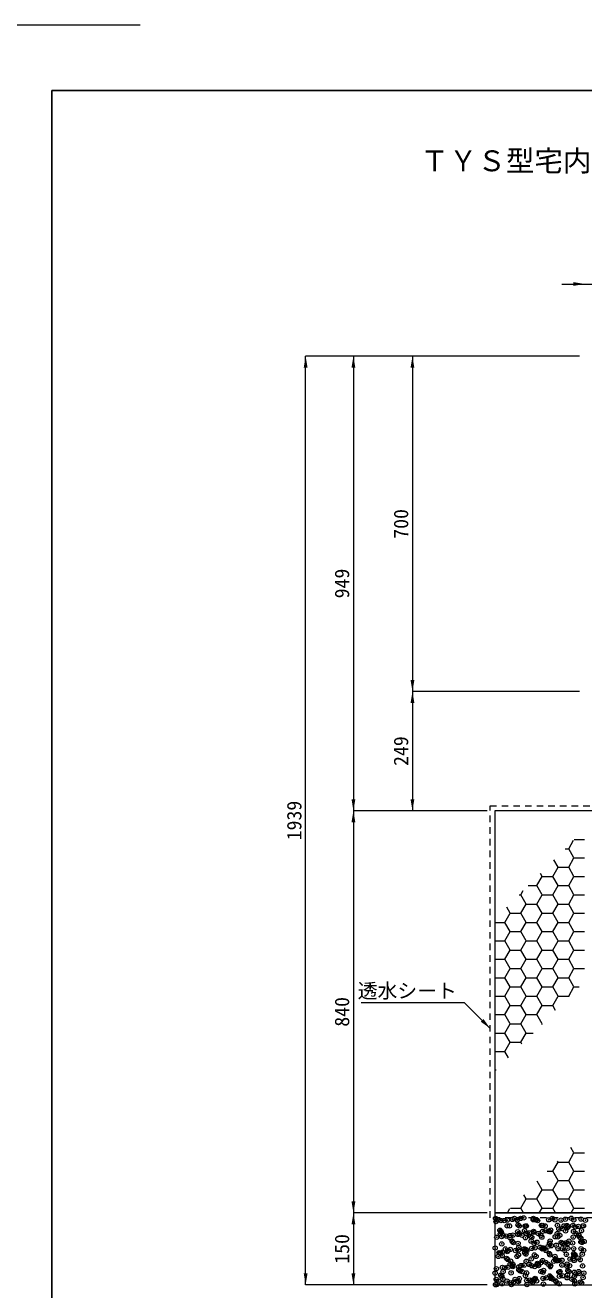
# Model space of a CAD drawing. Units: millimetres at full size. Extents: x 40781 to 122968, y -21714 to -2620.
# Drawn here: x 116401 to 117568, y -12626 to -9985 of the extents above; entities that cross this region are included whole.
import ezdxf
from ezdxf.enums import TextEntityAlignment as Align

# ---------------------------------------------------------------- set-up
doc = ezdxf.new("R2010")
doc.units = ezdxf.units.MM
doc.header["$LTSCALE"] = 18
doc.header["$PDMODE"] = 32
doc.header["$PDSIZE"] = 9
doc.linetypes.add('USER2', pattern=[1.35, 0.75, -0.6])
for name, color, linetype, lineweight in [('0_2', 7, 'Continuous', 9), ('Defpoints_3', 7, 'Continuous', 13), ('ハッチング', 7, 'Continuous', 5), ('寸法線', 7, 'Continuous', 9), ('枠', 5, 'Continuous', 25)]:
    doc.layers.add(name, color=color, linetype=linetype, lineweight=lineweight)
doc.styles.add('ＭＳ ゴシック', font='')
doc.styles.get('ＭＳ ゴシック').set_extended_font_data('MS Gothic')

# ---------------------------------------------------------------- blocks, each defined once
blk = doc.blocks.new('filled_arrow')
at = {"color": 0, "linetype": 'Continuous', "lineweight": -2}
blk.add_solid([(7.5, 1.25), (0, 0), (7.5, -1.25)], dxfattribs=at)

msp = doc.modelspace()

# ---------------------------------------------------------------- linework, layer by layer
at = {"layer": 'Defpoints_3'}
msp.add_line((116640.97, -9985.31), (116320.97, -9985.31), dxfattribs=at)
at = {"layer": 'ハッチング'}
for p, q in [((117536.91, -11704.75), (117547.28, -11686.79)), ((117548.57, -11685.5), (117570.25, -11685.5)), ((117529.32, -11704.75), (117536.91, -11704.75)), ((117548.02, -11724), (117536.91, -11704.75)), ((117503.57, -11762.49), (117514.69, -11743.24)), ((117514.69, -11743.24), (117505.95, -11728.12)), ((117514.69, -11743.24), (117536.91, -11743.24)), ((117536.91, -11743.24), (117548.02, -11724)), ((117548.02, -11762.49), (117536.91, -11743.24)), ((117548.02, -11724), (117570.25, -11724)), ((117470.24, -11781.74), (117481.35, -11762.49)), ((117481.35, -11762.49), (117477.77, -11756.3)), ((117481.35, -11762.49), (117503.57, -11762.49)), ((117514.69, -11781.74), (117503.57, -11762.49)), ((117536.91, -11781.74), (117548.02, -11762.49)), ((117548.02, -11762.49), (117570.25, -11762.49)), ((117433.09, -11800.99), (117436.9, -11800.99)), ((117436.9, -11800.99), (117442.11, -11791.96)), ((117448.01, -11820.23), (117436.9, -11800.99)), ((117452.33, -11781.74), (117470.24, -11781.74)), ((117481.35, -11800.99), (117470.24, -11781.74)), ((117470.24, -11820.23), (117481.35, -11800.99)), ((117481.35, -11800.99), (117503.57, -11800.99)), ((117503.57, -11800.99), (117514.69, -11781.74)), ((117514.69, -11820.23), (117503.57, -11800.99)), ((117514.69, -11781.74), (117536.91, -11781.74)), ((117548.02, -11800.99), (117536.91, -11781.74)), ((117536.91, -11820.23), (117548.02, -11800.99)), ((117548.02, -11800.99), (117570.25, -11800.99)), ((117414.67, -11839.48), (117407.32, -11826.75)), ((117436.9, -11839.48), (117448.01, -11820.23)), ((117448.01, -11820.23), (117470.24, -11820.23)), ((117481.35, -11839.48), (117470.24, -11820.23)), ((117503.57, -11839.48), (117514.69, -11820.23)), ((117514.69, -11820.23), (117536.91, -11820.23)), ((117548.02, -11839.48), (117536.91, -11820.23)), ((117403.56, -11858.73), (117414.67, -11839.48)), ((117414.68, -11839.48), (117436.9, -11839.48)), ((117448.01, -11858.73), (117436.9, -11839.48)), ((117470.24, -11858.73), (117481.35, -11839.48)), ((117481.35, -11839.48), (117503.57, -11839.48)), ((117514.69, -11858.73), (117503.57, -11839.48)), ((117536.91, -11858.73), (117548.02, -11839.48)), ((117548.02, -11839.48), (117570.25, -11839.48)), ((117382.88, -11858.73), (117403.56, -11858.73)), ((117414.67, -11877.98), (117403.56, -11858.73)), ((117403.56, -11897.22), (117414.67, -11877.97)), ((117414.68, -11877.97), (117436.9, -11877.97)), ((117436.9, -11877.97), (117448.01, -11858.73)), ((117448.01, -11897.22), (117436.9, -11877.98)), ((117448.01, -11858.73), (117470.24, -11858.73)), ((117481.35, -11877.98), (117470.24, -11858.73)), ((117470.24, -11897.22), (117481.35, -11877.97)), ((117481.35, -11877.97), (117503.57, -11877.97)), ((117503.57, -11877.97), (117514.69, -11858.73)), ((117514.69, -11897.22), (117503.57, -11877.98)), ((117514.69, -11858.73), (117536.91, -11858.73)), ((117548.02, -11877.98), (117536.91, -11858.73)), ((117536.91, -11897.22), (117548.02, -11877.97)), ((117548.02, -11877.97), (117570.25, -11877.97)), ((117382.88, -11897.22), (117403.56, -11897.22)), ((117414.67, -11916.47), (117403.56, -11897.22)), ((117436.9, -11916.47), (117448.01, -11897.22)), ((117448.01, -11897.22), (117470.24, -11897.22)), ((117481.35, -11916.47), (117470.24, -11897.22)), ((117503.57, -11916.47), (117514.69, -11897.22)), ((117514.69, -11897.22), (117536.91, -11897.22)), ((117548.02, -11916.47), (117536.91, -11897.22)), ((117403.56, -11935.72), (117414.67, -11916.47)), ((117414.68, -11916.47), (117436.9, -11916.47)), ((117448.01, -11935.72), (117436.9, -11916.47)), ((117470.24, -11935.72), (117481.35, -11916.47)), ((117481.35, -11916.47), (117503.57, -11916.47)), ((117514.69, -11935.72), (117503.57, -11916.47)), ((117536.91, -11935.72), (117548.02, -11916.47)), ((117548.02, -11916.47), (117570.25, -11916.47)), ((117382.88, -11935.72), (117403.56, -11935.72)), ((117414.67, -11954.96), (117403.56, -11935.72)), ((117403.56, -11974.21), (117414.67, -11954.96)), ((117414.68, -11954.96), (117436.9, -11954.96)), ((117436.9, -11954.96), (117448.01, -11935.72)), ((117448.01, -11974.21), (117436.9, -11954.96)), ((117448.01, -11935.72), (117470.24, -11935.72)), ((117481.35, -11954.96), (117470.24, -11935.72)), ((117470.24, -11974.21), (117481.35, -11954.96)), ((117481.35, -11954.96), (117503.57, -11954.96)), ((117503.57, -11954.96), (117514.69, -11935.72)), ((117514.69, -11974.21), (117503.57, -11954.96)), ((117514.69, -11935.72), (117536.91, -11935.72)), ((117548.02, -11954.96), (117536.91, -11935.72)), ((117536.91, -11974.21), (117548.02, -11954.96)), ((117548.02, -11954.96), (117570.25, -11954.96)), ((117382.88, -11974.21), (117403.56, -11974.21)), ((117414.67, -11993.46), (117403.56, -11974.21)), ((117436.9, -11993.46), (117448.01, -11974.21)), ((117448.01, -11974.21), (117470.24, -11974.21)), ((117481.35, -11993.46), (117470.24, -11974.21)), ((117503.57, -11993.46), (117514.69, -11974.21)), ((117514.69, -11974.21), (117536.91, -11974.21)), ((117548.02, -11993.46), (117536.91, -11974.21)), ((117382.88, -12012.71), (117403.56, -12012.71)), ((117403.56, -12012.71), (117414.67, -11993.46)), ((117414.67, -12031.95), (117403.56, -12012.71)), ((117414.68, -11993.46), (117436.9, -11993.46)), ((117448.01, -12012.71), (117436.9, -11993.46)), ((117436.9, -12031.95), (117448.01, -12012.71)), ((117448.01, -12012.71), (117470.24, -12012.71)), ((117470.24, -12012.71), (117481.35, -11993.46)), ((117481.35, -12031.95), (117470.24, -12012.71)), ((117481.35, -11993.46), (117503.57, -11993.46)), ((117514.69, -12012.71), (117503.57, -11993.46)), ((117503.57, -12031.95), (117514.69, -12012.71)), ((117514.69, -12012.71), (117536.91, -12012.71)), ((117536.91, -12012.71), (117548.02, -11993.46)), ((117537.88, -12014.39), (117536.91, -12012.71)), ((117548.02, -11993.46), (117558.81, -11993.46)), ((117403.56, -12051.2), (117414.67, -12031.95)), ((117414.68, -12031.95), (117436.9, -12031.95)), ((117448.01, -12051.2), (117436.9, -12031.95)), ((117470.24, -12051.2), (117481.35, -12031.95)), ((117481.35, -12031.95), (117503.57, -12031.95)), ((117509.7, -12042.57), (117503.57, -12031.95)), ((117382.88, -12051.2), (117403.56, -12051.2)), ((117414.67, -12070.45), (117403.56, -12051.2)), ((117436.9, -12070.45), (117448.01, -12051.2)), ((117448.01, -12051.2), (117470.24, -12051.2)), ((117481.35, -12070.45), (117470.24, -12051.2)), ((117382.88, -12089.7), (117403.56, -12089.7)), ((117403.56, -12089.7), (117414.67, -12070.45)), ((117414.67, -12108.94), (117403.56, -12089.7)), ((117414.68, -12070.45), (117436.9, -12070.45)), ((117448.01, -12089.7), (117436.9, -12070.45)), ((117436.9, -12108.94), (117448.01, -12089.7)), ((117448.01, -12089.7), (117462.57, -12089.7)), ((117480.71, -12071.56), (117481.35, -12070.45)), ((117481.35, -12070.45), (117481.82, -12070.45)), ((117403.56, -12128.19), (117414.67, -12108.94)), ((117414.68, -12108.94), (117436.9, -12108.94)), ((117439.25, -12113.02), (117436.9, -12108.94)), ((117382.88, -12128.19), (117403.56, -12128.19)), ((117411.07, -12141.2), (117403.56, -12128.19)), ((117382.88, -12166.69), (117385.58, -12166.69)), ((117548.02, -12339.91), (117541.63, -12328.84)), ((117536.91, -12359.16), (117548.02, -12339.91)), ((117548.02, -12339.91), (117570.25, -12339.91)), ((117492.06, -12378.41), (117503.57, -12378.41)), ((117503.57, -12378.41), (117514.69, -12359.16)), ((117514.69, -12397.66), (117503.57, -12378.41)), ((117514.69, -12359.16), (117513.45, -12357.02)), ((117514.69, -12359.16), (117536.91, -12359.16)), ((117548.02, -12378.41), (117536.91, -12359.16)), ((117536.91, -12397.65), (117548.02, -12378.41)), ((117548.02, -12378.41), (117570.25, -12378.41)), ((117481.35, -12416.9), (117471.18, -12399.29)), ((117503.57, -12416.9), (117514.69, -12397.65)), ((117514.69, -12397.66), (117536.91, -12397.66)), ((117548.02, -12416.9), (117536.91, -12397.66)), ((117448.01, -12436.15), (117443, -12427.47)), ((117470.24, -12436.15), (117481.35, -12416.9)), ((117481.35, -12416.9), (117503.57, -12416.9)), ((117514.69, -12436.15), (117503.57, -12416.9)), ((117536.91, -12436.15), (117548.02, -12416.9)), ((117548.02, -12416.9), (117570.25, -12416.9)), ((117408.88, -12465.44), (117414.13, -12456.33)), ((117415.07, -12455.4), (117436.9, -12455.4)), ((117436.9, -12455.4), (117448.01, -12436.15)), ((117442.7, -12465.44), (117436.9, -12455.4)), ((117448.01, -12436.15), (117470.24, -12436.15)), ((117481.35, -12455.4), (117470.24, -12436.15)), ((117475.55, -12465.44), (117481.35, -12455.4)), ((117481.35, -12455.4), (117503.57, -12455.4)), ((117503.57, -12455.4), (117514.69, -12436.15)), ((117509.37, -12465.44), (117503.57, -12455.4)), ((117514.69, -12436.15), (117536.91, -12436.15)), ((117548.02, -12455.4), (117536.91, -12436.15)), ((117542.23, -12465.44), (117548.02, -12455.4)), ((117548.02, -12455.4), (117570.25, -12455.4))]:
    msp.add_line(p, q, dxfattribs=at)
at = {"layer": 'ハッチング', "linetype": 'USER2', "lineweight": 9}
msp.add_lwpolyline([(118372.88, -11615.44), (118632.88, -11615.44), (118632.88, -12475.44), (117372.88, -12475.44), (117372.88, -11615.44), (117632.88, -11615.44)], dxfattribs=at)
at = {"layer": 'ハッチング', "lineweight": 20}
msp.add_lwpolyline([(117632.88, -11625.44), (117382.88, -11625.44), (117382.88, -12465.44), (118622.88, -12465.44), (118622.88, -11625.44), (118372.88, -11625.44)], dxfattribs=at)
msp.add_lwpolyline([(117382.88, -12615.44), (118622.88, -12615.44), (118622.88, -12465.44), (117382.88, -12465.44)], close=True, dxfattribs=at)
at = {"layer": 'ハッチング'}
for p in [(117384.01, -12476.83), (117385.01, -12483.43), (117389.37, -12480.24), (117395.3, -12481.22), (117402.26, -12481.16), (117408.65, -12492.52), (117408.87, -12480.29), (117413.23, -12492.54), (117418.63, -12478.7), (117419.2, -12478.93), (117423.56, -12476.76), (117428.92, -12480.17), (117429.6, -12479.98), (117431.27, -12490.28), (117433.61, -12492.42), (117436.45, -12476.66), (117443.06, -12475.78), (117445.72, -12492.7), (117448.2, -12492.45), (117462.84, -12479.56), (117463.11, -12476.68), (117468.47, -12480.1), (117469.45, -12479.13), (117471.79, -12481.28), (117480.02, -12491.46), (117482.84, -12491.4), (117487.75, -12492.38), (117495.33, -12479.71), (117502.66, -12476.61), (117508.02, -12480.02), (117513.26, -12491.04), (117521.02, -12480.26), (117527.3, -12492.31), (117529.63, -12478.48), (117533.66, -12491.84), (117542.21, -12476.54), (117545.75, -12491.19), (117547.57, -12479.95), (117562.88, -12478.05), (117566.85, -12492.24), (117567.65, -12492.26), (117571.83, -12480.69), (117386.4, -12516.13), (117393.09, -12501.43), (117394.27, -12508.63), (117395.43, -12503.57), (117396.1, -12505.69), (117396.72, -12514.77), (117399.63, -12512.04), (117406.48, -12513.69), (117413.97, -12512.5), (117414.03, -12517.01), (117420.58, -12511.63), (117430.4, -12504.45), (117430.91, -12510.27), (117433.82, -12508.56), (117439.18, -12511.97), (117444.66, -12502.55), (117446.52, -12517.17), (117448.16, -12508), (117454.77, -12507.13), (117457.3, -12514.13), (117459.64, -12516.28), (117463.64, -12504.03), (117465.09, -12505.77), (117473.37, -12508.49), (117478.72, -12511.9), (117480.82, -12515.93), (117482.34, -12503.5), (117488.95, -12502.62), (117495.48, -12502.98), (117496.13, -12504.18), (117497.82, -12505.13), (117499.28, -12501.27), (117508.87, -12515.25), (117512.92, -12508.42), (117514.06, -12515.51), (117516.53, -12498.99), (117518.27, -12511.83), (117523.14, -12498.12), (117530.43, -12502.95), (117533.46, -12496.76), (117536, -12493.98), (117546.55, -12515.67), (117547.05, -12504.11), (117550.71, -12494.49), (117552.47, -12508.34), (117557.32, -12493.62), (117557.82, -12511.76), (117559.69, -12515.69), (117562.03, -12517.84), (117563.68, -12502.52), (117383.29, -12538.57), (117396.9, -12530.16), (117404.53, -12540.43), (117408.43, -12546.11), (117409.88, -12543.84), (117414.83, -12541.48), (117418.91, -12524.33), (117419.12, -12525.28), (117421.46, -12527.42), (117425.68, -12543.84), (117431.2, -12528.92), (117432.29, -12542.97), (117432.51, -12537.55), (117442.62, -12541.61), (117444.08, -12540.36), (117447.32, -12541.64), (117449.43, -12543.77), (117458.46, -12524.25), (117459.87, -12539.34), (117464.44, -12528.5), (117466.48, -12538.47), (117470.69, -12526.4), (117476.8, -12537.11), (117481.62, -12540.4), (117483.33, -12537.98), (117483.63, -12540.29), (117485.67, -12540.13), (117488.98, -12543.7), (117494.05, -12534.84), (117496.93, -12528.65), (117498, -12524.18), (117500.66, -12533.97), (117510.99, -12532.61), (117514.86, -12539.98), (117521.51, -12526.84), (117523.18, -12540.22), (117523.85, -12528.98), (117528.24, -12530.34), (117528.53, -12543.63), (117531.23, -12527.42), (117534.85, -12529.46), (117534.9, -12539.11), (117537.55, -12524.11), (117545.17, -12528.11), (117547.35, -12540.14), (117562.42, -12525.83), (117562.73, -12540.15), (117564.48, -12526.99), (117568.08, -12543.56), (117569.03, -12524.96), (117389.61, -12556.2), (117391.5, -12548.34), (117394.34, -12548.69), (117397.7, -12554.63), (117398.11, -12547.47), (117406.98, -12560.28), (117409.32, -12562.42), (117414.78, -12572.23), (117415.63, -12565.96), (117429.16, -12556.13), (117432, -12553.39), (117445.15, -12549.13), (117447.49, -12551.28), (117448.12, -12566.11), (117454.33, -12572.16), (117458.54, -12561.4), (117465.24, -12552.97), (117468.71, -12556.06), (117471.58, -12570.68), (117478.19, -12569.81), (117482.42, -12564.88), (117488.51, -12568.45), (117493.88, -12572.09), (117496.72, -12550.25), (117497.73, -12553.12), (117505.76, -12566.18), (117508.26, -12555.98), (117509.36, -12561.84), (117511.7, -12563.98), (117512.37, -12565.31), (117515.66, -12564.45), (117522.7, -12563.95), (117532.03, -12551.89), (117533.43, -12572.02), (117539.95, -12561.68), (117546.56, -12560.81), (117547.54, -12550.69), (117547.81, -12555.91), (117548.15, -12564.61), (117549.88, -12552.83), (117556.88, -12559.45), (117560.93, -12562.96), (117565.28, -12551.46), (117383.18, -12590.85), (117385.95, -12581.95), (117394.83, -12595.28), (117397.17, -12597.42), (117398.5, -12579.1), (117399.87, -12588), (117403.2, -12579.68), (117409.82, -12578.81), (117416.43, -12590.43), (117420.14, -12575.65), (117420.14, -12577.45), (117420.37, -12572.55), (117432.8, -12577.86), (117433.01, -12584.13), (117435.35, -12586.27), (117437.39, -12575.18), (117439.42, -12587.93), (117444, -12574.31), (117446.4, -12596.4), (117448.92, -12590.58), (117454.33, -12572.95), (117459.69, -12575.57), (117466.04, -12577.44), (117471.18, -12572.98), (117473.53, -12575.13), (117478.97, -12587.86), (117483.22, -12589.35), (117484.57, -12585.25), (117497.21, -12596.84), (117498.53, -12577.59), (117499.24, -12575.5), (117516.46, -12588.92), (117517.47, -12597.52), (117518.52, -12587.79), (117522.75, -12574.11), (117524.08, -12596.65), (117532.83, -12576.36), (117534.41, -12595.29), (117535.39, -12585.69), (117537.73, -12587.83), (117538.79, -12575.43), (117548.78, -12597.96), (117548.95, -12589.08), (117551.66, -12593.02), (117558.07, -12587.71), (117558.27, -12592.15), (117566.08, -12575.93), (117568.59, -12590.79), (117383.98, -12615.32), (117385.49, -12604.11), (117387.34, -12614.65), (117390.85, -12607.52), (117397.66, -12613.29), (117399.3, -12603.57), (117408.22, -12607.55), (117414.91, -12611.02), (117417.23, -12614.9), (117421.52, -12610.15), (117425.04, -12604.04), (117430.4, -12607.45), (117431.85, -12608.79), (117433.6, -12602.33), (117449.1, -12606.52), (117449.72, -12615.05), (117455.71, -12605.65), (117459.04, -12607.98), (117461.38, -12610.13), (117464.59, -12603.97), (117466.03, -12604.29), (117466.84, -12601.91), (117469.95, -12607.38), (117483.29, -12602.02), (117484.02, -12613.82), (117489.9, -12601.15), (117499.33, -12602.06), (117499.56, -12598.98), (117500.22, -12599.79), (117504.14, -12603.89), (117509.5, -12607.31), (117510.6, -12609.1), (117517.26, -12613.39), (117533.63, -12600.83), (117543.69, -12603.82), (117549.05, -12607.23), (117549.75, -12613.55), (117561.42, -12609.54), (117563.76, -12611.69), (117566.88, -12600.41)]:
    msp.add_point(p, dxfattribs=at)
at = {"layer": '寸法線'}
for p, q in [((117522.38, -10525.59), (117673.38, -10525.59)), ((116987.14, -12615.44), (116987.14, -10676.44)), ((117559.38, -10676.44), (116987.14, -10676.44)), ((117087.02, -10676.44), (117087.02, -11625.44)), ((117559.38, -10676.44), (117087.02, -10676.44)), ((117210.39, -10676.44), (117210.39, -11376.44)), ((117559.38, -10676.44), (117210.39, -10676.44)), ((117559.38, -11376.44), (117210.39, -11376.44)), ((117210.39, -11376.44), (117210.39, -11625.44)), ((117559.38, -11376.44), (117210.39, -11376.44)), ((117366.88, -11625.44), (117087.02, -11625.44)), ((117087.02, -11625.44), (117087.02, -12465.44)), ((117366.88, -11625.44), (117087.02, -11625.44)), ((117366.88, -11625.44), (117210.39, -11625.44)), ((117366.88, -12465.44), (117087.02, -12465.44)), ((117087.02, -12465.44), (117087.02, -12615.44)), ((117366.88, -12465.44), (117087.02, -12465.44)), ((117366.88, -12615.44), (116987.14, -12615.44)), ((117366.88, -12615.44), (117087.02, -12615.44))]:
    msp.add_line(p, q, dxfattribs=at)
msp.add_lwpolyline([(117372.88, -12080.09), (117319.13, -12026.33), (117103.01, -12026.33)], dxfattribs=at)
at = {"layer": '枠'}
for p in [(119544.97, -10121.31), (116456.97, -14601.31)]:
    msp.add_line(p, (116456.97, -10121.31), dxfattribs=at)

# ---------------------------------------------------------------- block references
at = {"layer": '寸法線', "xscale": 3.2, "yscale": 3.2}
for p, rotation in [((117570.38, -10525.59), 180), ((116987.14, -10676.44), 270), ((117087.02, -10676.44), 270), ((117210.39, -10676.44), 270), ((117210.39, -11376.44), 90), ((117210.39, -11376.44), 270), ((117087.02, -11625.44), 90), ((117210.39, -11625.44), 90), ((117087.02, -11625.44), 270), ((117372.88, -12080.09), 135), ((117087.02, -12465.44), 90), ((117087.02, -12465.44), 270), ((116987.14, -12615.44), 90), ((117087.02, -12615.44), 90)]:
    msp.add_blockref('filled_arrow', p, dxfattribs=dict(at, rotation=rotation))

# ---------------------------------------------------------------- texts
at = {"layer": '0_2', "style": 'ＭＳ ゴシック'}
msp.add_text('ＴＹＳ型宅内浸透桝 600-2段(底塊施工) 布設標準構造図 ', height=43.67, dxfattribs=at).set_placement((118000.97, -10246.5), align=Align.TOP_CENTER)
at = {"layer": '寸法線', "style": 'ＭＳ ゴシック'}
for s, p in [('700', (117186.39, -11026.44)), ('949', (117063.02, -11150.94)), ('249', (117186.39, -11500.94)), ('1939', (116963.14, -11645.94)), ('840', (117063.02, -12045.44)), ('150', (117063.02, -12540.44))]:
    msp.add_text(s, height=30.38, rotation=90, dxfattribs=at).set_placement(p, align=Align.MIDDLE_CENTER)
msp.add_text('透水シート', height=30.38, dxfattribs=at).set_placement((117303.13, -11986.3), align=Align.TOP_RIGHT)

doc.saveas('drawing.dxf')
